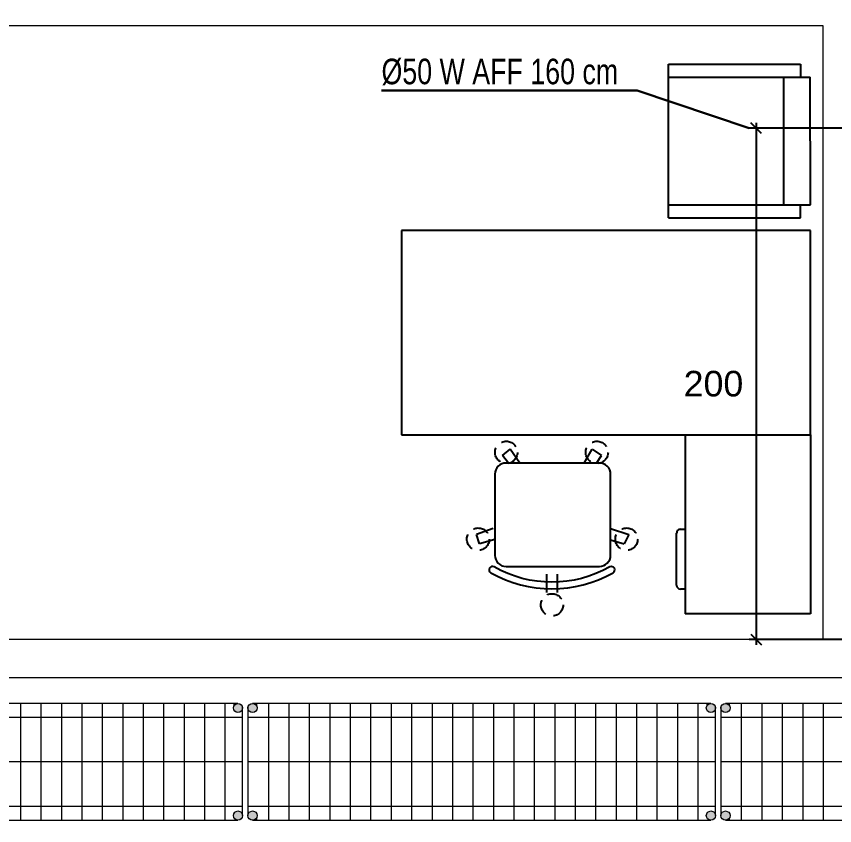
# Model space of a CAD drawing. Extents: x -5598 to 26293, y -3808 to 13850.
# Drawn here: x -1070.6 to -750.5, y 6317.2 to 6633.8 of the extents above; entities that cross this region are included whole.
import ezdxf

# ---------------------------------------------------------------- set-up
doc = ezdxf.new("R2010")
doc.units = 0
doc.header["$LTSCALE"] = 100
doc.header["$MEASUREMENT"] = 0
doc.linetypes.add('HIDDEN', pattern=[0.375, 0.25, -0.125])
for name, color, linetype, lineweight in [('AD', 5, 'Continuous', 9), ('AK', 7, 'Continuous', 15), ('Y-DUVAR GAZBETON', 161, 'Continuous', 20)]:
    doc.layers.add(name, color=color, linetype=linetype, lineweight=lineweight)
doc.layers.add('MAKPA SIHHI', color=7, linetype='Continuous', lineweight=30, true_color=0x428a93)
doc.layers.add('OLCU DIS', color=7, linetype='Continuous')
doc.layers.add('TEFRIS', color=7, linetype='Continuous')
doc.styles.add('MAKPA TESISAT', font='arial.ttf', dxfattribs={"height": 10})
doc.styles.add('olcu', font='romans.shx', dxfattribs={"width": 0.5})
doc.dimstyles.new('1-200', dxfattribs={"dimtxt": 40, "dimasz": 2, "dimexe": 0, "dimexo": 0, "dimgap": 10, "dimtad": 1, "dimdec": 4, "dimrnd": 0.1, "dimzin": 9, "dimdsep": 46, "dimtxsty": 'olcu', "dimblk1": 'SOL', "dimblk2": 'SAG', "dimsah": 1, "dimcen": 0, "dimse1": 1, "dimse2": 1, "dimclre": 13, "dimadec": 0, "dimazin": 0, "dimtfac": 1, "dimtdec": 4, "dimtix": 1, "dimtmove": 2, "dimatfit": 2, "dimldrblk": 'SOL', "dimfxl": 0, "dimtolj": 1, "dimarcsym": 0})
doc.dimstyles.new('MAKPA TESISAT DIM', dxfattribs={"dimscale": 0.7, "dimtxt": 12, "dimasz": 6, "dimexe": 4, "dimexo": 0, "dimgap": 8, "dimtad": 2, "dimtih": 1, "dimtoh": 1, "dimdec": 0, "dimrnd": 5, "dimzin": 0, "dimdsep": 46, "dimtxsty": 'MAKPA TESISAT', "dimblk1": 'OBLIQUE', "dimblk2": 'OBLIQUE', "dimsah": 1, "dimcen": 0, "dimdle": 3, "dimclrd": 256, "dimclre": 256, "dimclrt": 256, "dimadec": 0, "dimazin": 0, "dimtfac": 1, "dimtdec": 0, "dimtix": 1, "dimtofl": 0, "dimtmove": 2, "dimatfit": 3, "dimldrblk": 'OBLIQUE', "dimfxl": 0, "dimtvp": 7, "dimtolj": 1, "dimtzin": 0, "dimarcsym": 0})

# ---------------------------------------------------------------- blocks, each defined once
blk = doc.blocks.new('SOL')
at = {"color": 0}
for p, q in [((0, 30), (0, -6.96)), ((7.58, 0), (-6.97, 0))]:
    blk.add_line(p, q, dxfattribs=at)
blk.add_circle((0, 0), 3, dxfattribs=at)
blk = doc.blocks.new('SAG')
at = {"color": 0}
for p, q in [((0, -30), (0, 6.96)), ((7.58, 0), (-6.97, 0))]:
    blk.add_line(p, q, dxfattribs=at)
blk.add_circle((0, 0), 3, dxfattribs=at)
blk = doc.blocks.new('*D332')
at = {"layer": 'OLCU DIS', "color": 0, "lineweight": -2, "transparency": 16777216}
blk.add_line((21268, -935), (-2968, -935), dxfattribs=at)
at = {"layer": 'OLCU DIS', "color": 0, "lineweight": -2, "transparency": 16777216, "xscale": 2, "yscale": 2, "zscale": 2, "rotation": 180}
blk.add_blockref('SAG', (-2970, -935), dxfattribs=at)
at = {"layer": 'OLCU DIS', "color": 0, "lineweight": -2, "transparency": 16777216, "xscale": 2, "yscale": 2, "zscale": 2}
blk.add_blockref('SOL', (21270, -935), dxfattribs=at)
at = {"layer": 'OLCU DIS', "color": 0, "transparency": 16777216, "insert": (9295.64, -905), "char_height": 40, "attachment_point": 5, "style": 'olcu'}
blk.add_mtext('\\A1;24240', dxfattribs=at)
blk = doc.blocks.new('KOLTUK')
at = {"color": 0, "linetype": 'ByBlock', "extrusion": (0.003782, 0.00162, 0.999992)}
for p, q in [((-51.65, 30), (-51.65, 25)), ((0, 30), (-51.65, 30)), ((0, 30), (0, -30)), ((0, 25), (-55.54, 25)), ((-55.54, 25), (-55.53, -25)), ((-45, -25), (-45, 25)), ((0, -25), (-55.53, -25)), ((-51.65, -30), (-51.65, -25)), ((0, -30), (-51.65, -30))]:
    blk.add_line(p, q, dxfattribs=at)
blk = doc.blocks.new('KOLTUK-OFIS')
at = {"color": 0, "linetype": 'Continuous'}
for p, q in [((14.84, -10.19), (-14.37, -10.19)), ((-17.87, -13.69), (-17.87, -39.09)), ((18.34, -39.09), (18.34, -13.69)), ((-14.37, -42.59), (14.84, -42.59))]:
    blk.add_line(p, q, dxfattribs=at)
for points in [[(-15.49, -7.81), (-13.11, -5.9)], [(-10.1, -10.19), (-13.11, -5.9)], [(10.05, -10.19), (12.62, -5.9)], [(12.62, -5.9), (15.48, -7.81)], [(-13.64, -10.19), (-15.49, -7.81)], [(13.89, -10.19), (15.48, -7.81)], [(-18.35, -30.68), (-23.59, -32.58)], [(18.34, -30.68), (24.06, -32.58)], [(-22.63, -35.44), (-23.59, -32.58)], [(24.06, -32.58), (22.63, -35.44)], [(-17.87, -34.14), (-22.63, -35.44)], [(18.34, -34.27), (22.63, -35.44)], [(-1.67, -44.97), (-1.67, -50.69)], [(1.66, -44.97), (1.66, -50.69)]]:
    blk.add_lwpolyline(points, dxfattribs=at)
blk.add_lwpolyline([(18.1, -42.73, -0.263158), (-18.11, -42.72, 1), (-19.14, -44.55, 0.263158), (19.13, -44.55, 1), (18.1, -42.73)], format="xyb", dxfattribs=at)
at = {"color": 0, "linetype": 'HIDDEN', "ltscale": 0.2}
for centre in [(-14.3, -6.86), (14.05, -6.86), (-23.11, -34.01), (23.34, -34.01), (0.01, -54.59)]:
    blk.add_circle(centre, 3.5, dxfattribs=at)
at = {"color": 0, "linetype": 'Continuous'}
for centre, start, end in [((-14.37, -13.69), 89.999, 179.999), ((14.84, -13.69), 359.999, 89.999), ((-14.37, -39.09), 179.999, 269.999), ((14.84, -39.09), 269.999, 359.999)]:
    blk.add_arc(centre, 3.5, start, end, dxfattribs=at)
blk = doc.blocks.new('MASA SEHPASIZ')
at = {"color": 0}
for p, q in [((0, -20), (49, -20)), ((0, -90), (0, -20)), ((49, -90), (49, -20)), ((49, -29.7), (50.8, -29.7)), ((52.3, -31.2), (52.3, -51.6)), ((50.8, -53.1), (49, -53.1)), ((160, -90), (0, -90)), ((0, -90), (0, -170)), ((160, -170), (160, -90)), ((0, -170), (160, -170))]:
    blk.add_line(p, q, dxfattribs=at)
for centre, start, end in [((50.8, -31.2), 0, 90), ((50.8, -51.6), 270, 0)]:
    blk.add_arc(centre, 1.5, start, end, dxfattribs=at)
at = {"color": 0, "xscale": 1.25, "yscale": 1.25, "zscale": 1.25, "rotation": 180}
blk.add_blockref('KOLTUK-OFIS', (101.08, -91.76), dxfattribs=at)
at = {"color": 0}
blk.add_blockref('KOLTUK', (55.54, -205), dxfattribs=at)
blk = doc.blocks.new('46x183')
at = {"layer": 'AD'}
h = blk.add_hatch(color=1, dxfattribs=at)
h.paths.add_polyline_path([(19.1, 181.1, 1), (22.7, 181.1, 1)])
h.paths.add_polyline_path([(-23, 181.1, 1), (-19.4, 181.1, 1)])
h.paths.add_polyline_path([(-23, 1.8, 1), (-19.4, 1.8, 1)])
h.paths.add_polyline_path([(22.7, 1.8, 1), (19.1, 1.8, 1)])
at = {"layer": 'AD', "color": 1}
blk.add_line((0, 182.9), (0, 0), dxfattribs=at)
for points in [[(21.2, 182.9), (-21.2, 182.9)], [(17.65, 182.9), (-17.95, 182.9)], [(-17.5, 182.9), (-17.5, 0)], [(17.2, 0), (17.2, 182.9)], [(-22.93, 181.6), (-23, 181.6)], [(-23, 181.1), (-23, 1.8)], [(-22.19, 179.6), (-23, 179.6)], [(-22.19, 179.6), (-23, 179.6)], [(22.7, 179.6), (21.89, 179.6)], [(22.7, 179.6), (21.89, 179.6)], [(22.7, 181.6), (22.63, 181.6)], [(22.7, 1.8), (22.7, 181.1)], [(22.7, 174.9), (-23, 174.9)], [(22.7, 174.9), (-23, 174.9)], [(22.7, 166.9), (-23, 166.9)], [(22.7, 166.9), (-23, 166.9)], [(22.7, 158.9), (-23, 158.9)], [(22.7, 158.9), (-23, 158.9)], [(22.7, 150.9), (-23, 150.9)], [(22.7, 150.9), (-23, 150.9)], [(22.7, 142.9), (-23, 142.9)], [(22.7, 142.9), (-23, 142.9)], [(22.7, 134.9), (-23, 134.9)], [(22.7, 134.9), (-23, 134.9)], [(22.7, 126.9), (-23, 126.9)], [(22.7, 126.9), (-23, 126.9)], [(22.7, 118.9), (-23, 118.9)], [(22.7, 118.9), (-23, 118.9)], [(22.7, 110.9), (-23, 110.9)], [(22.7, 110.9), (-23, 110.9)], [(22.7, 102.9), (-23, 102.9)], [(22.7, 102.9), (-23, 102.9)], [(22.7, 94.9), (-23, 94.9)], [(22.7, 94.9), (-23, 94.9)], [(22.7, 86.9), (-23, 86.9)], [(22.7, 86.9), (-23, 86.9)], [(22.7, 78.9), (-23, 78.9)], [(22.7, 78.9), (-23, 78.9)], [(22.7, 70.9), (-23, 70.9)], [(22.7, 70.9), (-23, 70.9)], [(22.7, 62.9), (-23, 62.9)], [(22.7, 62.9), (-23, 62.9)], [(22.7, 54.9), (-23, 54.9)], [(22.7, 54.9), (-23, 54.9)], [(22.7, 46.9), (-23, 46.9)], [(22.7, 38.9), (-23, 38.9)], [(22.7, 30.9), (-23, 30.9)], [(22.7, 22.9), (-23, 22.9)], [(22.7, 14.9), (-23, 14.9)], [(22.7, 6.9), (-23, 6.9)], [(22.7, 3.4), (21.72, 3.4)], [(-22.95, 1.4), (-23, 1.4)], [(-21.2, 0), (21.2, 0)], [(22.7, 1.4), (22.65, 1.4)]]:
    blk.add_lwpolyline(points, dxfattribs=at)
for centre in [(-21.2, 181.1), (20.9, 181.1), (-21.2, 1.8), (20.9, 1.8)]:
    blk.add_circle(centre, 1.8, dxfattribs=at)
blk = doc.blocks.new('_OBLIQUE')
at = {"color": 0, "linetype": 'ByBlock', "lineweight": -2}
blk.add_line((-0.5, -0.5), (0.5, 0.5), dxfattribs=at)
blk = doc.blocks.new('*D3241')
at = {"layer": 'MAKPA SIHHI', "lineweight": -2, "transparency": 16777216}
for p, q in [((-781.18, 6592.1), (-781.18, 6387.9)), ((-740, 6590), (-783.98, 6590)), ((-740, 6390), (-783.98, 6390))]:
    blk.add_line(p, q, dxfattribs=at)
at = {"layer": 'MAKPA SIHHI', "lineweight": -2, "transparency": 16777216, "xscale": 4.199999999999999, "yscale": 4.199999999999999, "zscale": 4.199999999999999}
for p, rotation in [((-781.18, 6590), 90), ((-781.18, 6390), 270)]:
    blk.add_blockref('_OBLIQUE', p, dxfattribs=dict(at, rotation=rotation))
at = {"layer": 'MAKPA SIHHI', "transparency": 16777216, "insert": (-797.89, 6490), "char_height": 10, "attachment_point": 5, "style": 'MAKPA TESISAT'}
blk.add_mtext('\\A1;200', dxfattribs=at)

msp = doc.modelspace()

# ---------------------------------------------------------------- linework, layer by layer
at = {"layer": 'MAKPA SIHHI'}
for p in [(-927.76435, 6604.69361), (-783.97583, 6590.00006)]:
    msp.add_line(p, (-827.76435, 6604.69361), dxfattribs=at)
at = {"layer": 'Y-DUVAR GAZBETON'}
for p, q in [((-754.99999, 6390.00006), (-754.99999, 6630.00002)), ((-754.99999, 6390.00002), (-1174.99999, 6390.00002)), ((-609.99999, 6375.00002), (-1174.99999, 6375.00002))]:
    msp.add_line(p, q, dxfattribs=at)
msp.add_lwpolyline([(-754.99999, 6630.00002), (-1174.99999, 6630.00002)], dxfattribs=at)

# ---------------------------------------------------------------- block references
at = {"layer": 'AK', "rotation": 90}
for p in [(-982.1, 6342.30002), (-797.1, 6342.30002), (-612.1, 6342.30002)]:
    msp.add_blockref('46x183', p, dxfattribs=at)
at = {"layer": 'TEFRIS', "color": 11, "rotation": 180}
msp.add_blockref('MASA SEHPASIZ', (-759.99999, 6379.99999), dxfattribs=at)

# ---------------------------------------------------------------- texts
at = {"layer": 'MAKPA SIHHI', "style": 'MAKPA TESISAT', "width": 0.75}
msp.add_text('%%C50 W AFF 160 cm', height=10.00188, dxfattribs=at).set_placement((-927.76435, 6607.19361))

# ---------------------------------------------------------------- dimensions: what is measured, and where the dimension line sits
at = {"layer": 'MAKPA SIHHI'}
dim = msp.add_linear_dim(base=(-781.17583, 6390.00006), p1=(-739.99999, 6590.00006), p2=(-739.99999, 6390.00006), angle=90, dimstyle='MAKPA TESISAT DIM', dxfattribs=at)
dim.commit()
dim.dimension.update_dxf_attribs({"geometry": '*D3241', "text_midpoint": (-797.89111, 6490.00006)})
at = {"layer": 'OLCU DIS', "color": 7}
dim = msp.add_linear_dim(base=(-2970, -935), p1=(21270, -635), p2=(-2970, 7535), dimstyle='1-200', dxfattribs=at)
dim.commit()
dim.dimension.update_dxf_attribs({"geometry": '*D332', "text_midpoint": (9295.63768, -905), "dimtype": 160})

doc.saveas('drawing.dxf')
